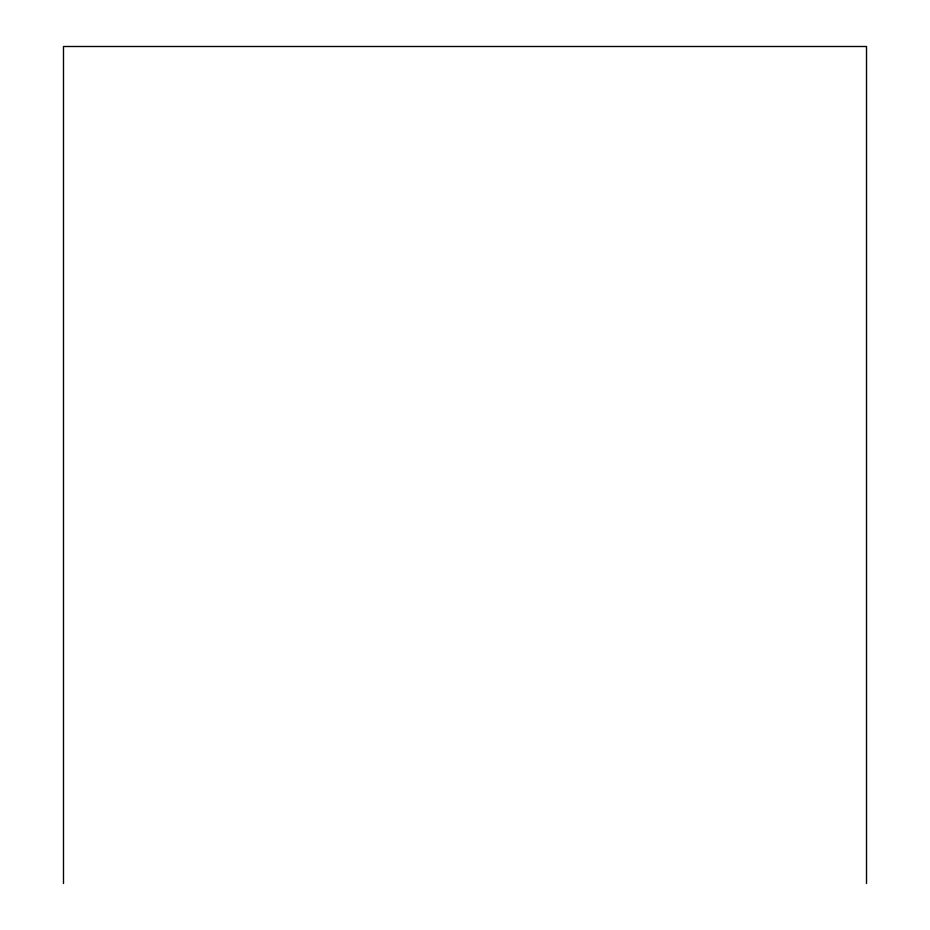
<?xml version="1.0" encoding="UTF-8"?>
<svg xmlns="http://www.w3.org/2000/svg" width="930" height="930" viewBox="0 0 930 930"><rect width="100%" height="100%" fill="white"/><g stroke="black" fill="none" stroke-linecap="round" stroke-linejoin="round"><path stroke-width="1.4" d="M866.516 883.5L866.516 46.5L63.484 46.5L63.484 883.5"/></g></svg>
